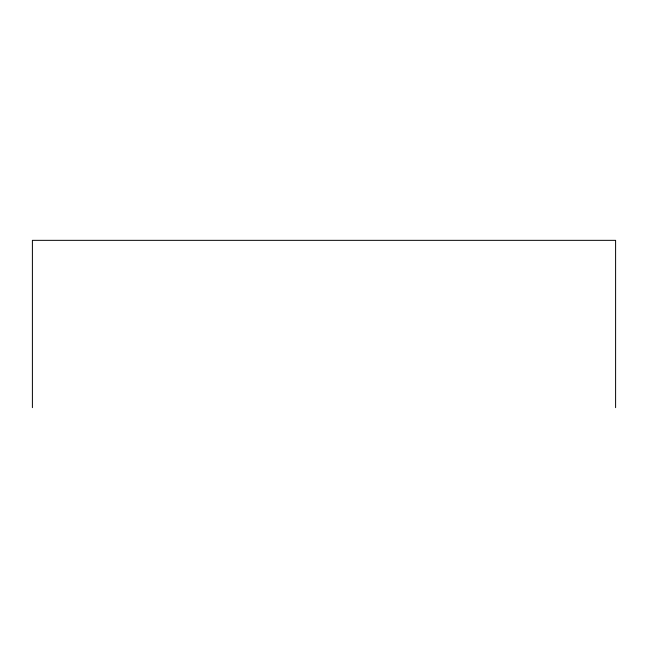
<?xml version="1.0" encoding="UTF-8"?>
<svg xmlns="http://www.w3.org/2000/svg" width="648" height="648" viewBox="0 0 648 648"><rect width="100%" height="100%" fill="white"/><g stroke="black" fill="none" stroke-linecap="round" stroke-linejoin="round"><path stroke-width="0.97" d="M615.6 407.657L615.6 240.343L32.4 240.343L32.4 407.657"/></g></svg>
